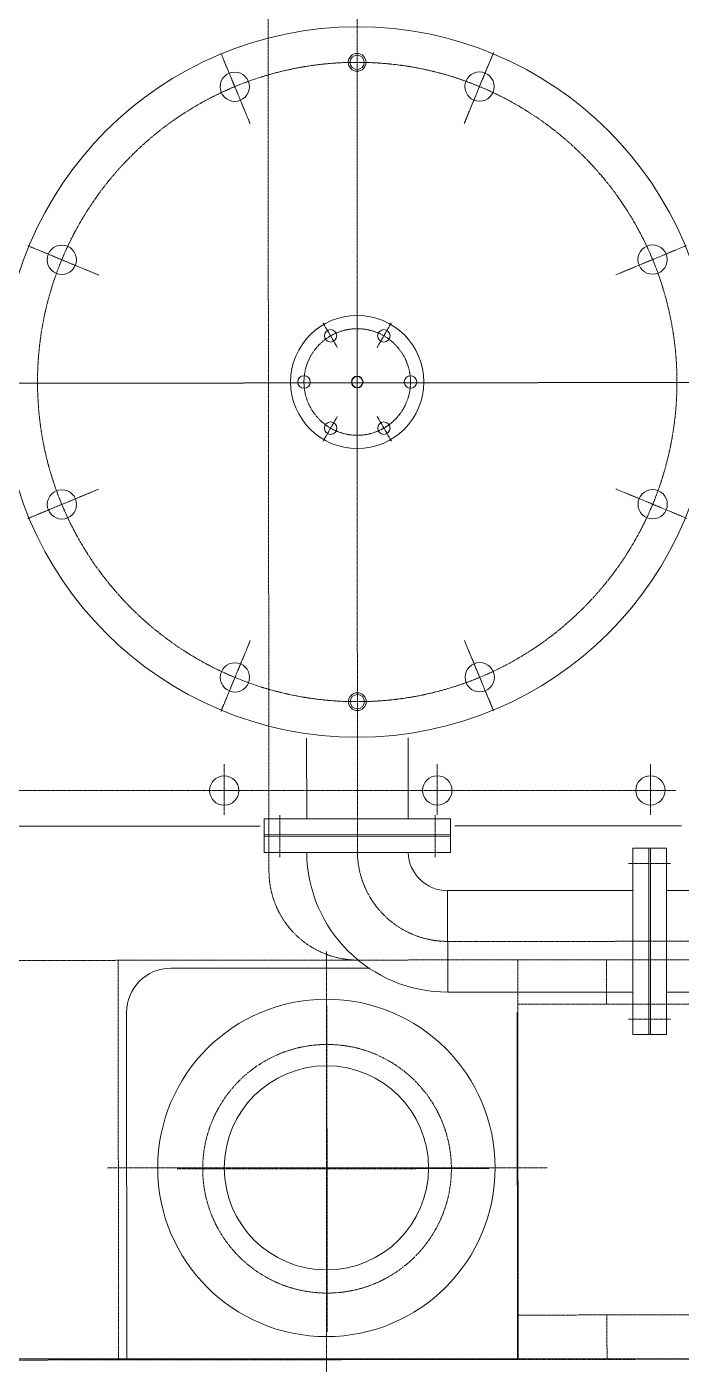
# Model space of a CAD drawing. Header units: feet. Extents: x -99009 to 3252343, y -11094690 to 9035152.
# Drawn here: x 2520708 to 2521445, y -1979500 to -1977994 of the extents above; entities that cross this region are included whole.
import ezdxf

# ---------------------------------------------------------------- set-up
doc = ezdxf.new("R2010")
doc.units = ezdxf.units.FT
doc.linetypes.add('CENTER', pattern=[2, 1.25, -0.25, 0.25, -0.25])
doc.linetypes.add('PHANTOM', pattern=[2.5, 1.25, -0.25, 0.25, -0.25, 0.25, -0.25])
for name, color, linetype in [('1', 1, 'Continuous'), ('K-LINE', 7, 'Continuous'), ('LAYER7', 7, 'Continuous'), ('LEVEL006', 7, 'Continuous'), ('LEVEL007', 7, 'Continuous')]:
    doc.layers.add(name, color=color, linetype=linetype)
doc.layers.add('中心線(黄)', color=2, linetype='CENTER', lineweight=15)

# ---------------------------------------------------------------- blocks, each defined once
blk = doc.blocks.new('A$C1CCE227E')
at = {"layer": 'K-LINE', "color": 1, "linetype": 'PHANTOM', "lineweight": 13}
for p, q in [((651.5, 1700), (651.5, -1300)), ((701.5, 1700), (701.5, 850)), ((1051.5, 1700), (1051.5, 850)), ((1101.5, 1700), (1101.5, 375)), ((651.5, 950), (701.5, 950)), ((1051.5, 950), (1101.5, 950)), ((651.5, 850), (1101.5, 850)), ((651.5, 850), (1101.5, 850)), ((651.5, 850), (651.5, -1300)), ((1101.5, 850), (1101.5, -1300)), ((886.5, 817.4), (886.5, 466.4)), ((703.5, 635), (1070.2, 635)), ((551.5, 570), (-548.5, 570)), ((1101.5, 400), (651.5, 400))]:
    blk.add_line(p, q, dxfattribs=at)
blk.add_circle((886.5, 635), 140, dxfattribs=at)
for start, end in [(318.5913, 0), (270, 318.5913)]:
    blk.add_arc((551.5, 670), 100, start, end, dxfattribs=at)
at = {"layer": '中心線(黄)', "color": 2, "linetype": 'CENTER', "lineweight": 15}
blk.add_line((1.5, -1463.3), (1.5, 1774), dxfattribs=at)
blk = doc.blocks.new('G$C079D2E91')
at = {"layer": 'K-LINE', "color": 2, "linetype": 'CENTER', "lineweight": 15}
blk.add_blockref('A$C1CCE227E', (-1.5, 0), dxfattribs=at)
blk = doc.blocks.new('G$CA8366B73')
at = {"layer": 'K-LINE', "color": 2, "linetype": 'CENTER', "lineweight": 15}
blk.add_line((0, -3618.9), (0, 4111.2), dxfattribs=at)
blk = doc.blocks.new('K245260282b515')
at = {"color": 1, "linetype": 'Continuous', "lineweight": 20}
blk.add_line((660, 684.1), (660, 460), dxfattribs=at)
blk.add_arc((710, 460), 50, 180, 270, dxfattribs=at)
at = {"layer": 'K-LINE', "color": 1, "linetype": 'CENTER', "lineweight": 15}
for p, q in [((630, 1123.5), (630, 771.6)), ((-120.6, 961.2), (-153.6, 1040.9)), ((120.6, 961.2), (153.6, 1040.9)), ((460, 250.5), (460, 1028.5)), ((542.5, 975.3), (542.5, 1022.4)), ((717.5, 975.3), (717.5, 1022.4)), ((430.4, 1000), (487.5, 1000)), ((-291.2, 790.6), (-370.9, 823.6)), ((291.2, 790.6), (370.9, 823.6)), ((430.4, 760), (487.5, 760)), ((535, 757.5), (487.6, 757.5)), ((-39, 692.5), (-66.8, 708.6)), ((39, 692.5), (66.8, 708.6)), ((106.2, 670), (-102.9, 670)), ((-39, 647.5), (-66.8, 631.4)), ((39, 647.5), (66.8, 631.4)), ((535, 582.5), (487.6, 582.5)), ((-291.2, 549.4), (-370.9, 516.4)), ((291.2, 549.4), (370.9, 516.4)), ((430.4, 520), (487.5, 520)), ((-120.6, 378.8), (-153.6, 299.1)), ((120.6, 378.8), (153.6, 299.1))]:
    blk.add_line(p, q, dxfattribs=at)
at = {"layer": 'K-LINE', "color": 2, "linetype": 'CENTER', "lineweight": 15}
for p, q in [((885, 883.4), (885, 388.6)), ((528.6, 670), (-419.6, 670)), ((641.5, 635), (1159.2, 635))]:
    blk.add_line(p, q, dxfattribs=at)
at = {"layer": 'K-LINE', "color": 1, "linetype": 'CENTER', "lineweight": 15}
blk.add_circle((0, 670), 60, dxfattribs=at)
for centre, radius, start, end in [((0, 670), 360, 0, 180), ((528.4, 771.6), 101.6, 270.0966, 0), ((0, 670), 360, 180, 0)]:
    blk.add_arc(centre, radius, start, end, dxfattribs=at)
at = {"layer": 'LAYER7', "color": 1, "linetype": 'Continuous', "lineweight": 20}
for p, q in [((1100, 2250), (1100, 865)), ((1100, 1385), (1100, 0)), ((735, 1018), (525, 1018)), ((735, 1000), (525, 1000)), ((525, 998), (735, 998)), ((525, 980), (735, 980)), ((572.8, 980), (572.8, 771.6)), ((687.2, 980), (687.2, 771.6)), ((710, 850), (1100, 850)), ((1100, 850), (1100, -850)), ((492, 565), (492, 775)), ((510, 565), (510, 775)), ((512, 565), (512, 775)), ((530, 565), (530, 775)), ((687.2, 771.6), (572.8, 771.6)), ((710, 410), (1100, 410))]:
    blk.add_line(p, q, dxfattribs=at)
for centre, radius in [((885, 635), 190), ((0, 670), 75), ((885, 635), 115)]:
    blk.add_circle(centre, radius, dxfattribs=at)
for radius, start in [(158.7, 270.5775), (44.5, 272.063)]:
    blk.add_arc((528.4, 771.6), radius, start, 0, dxfattribs=at)
at = {"layer": 'LEVEL006', "color": 1, "linetype": 'Continuous', "lineweight": 20}
for centre, start, end in [((-360, 670), 0, 180), ((360, 670), 0, 180), ((-360, 670), 180, 0), ((360, 670), 180, 0)]:
    blk.add_arc(centre, 8, start, end, dxfattribs=at)
at = {"layer": 'LEVEL007', "color": 1, "linetype": 'Continuous', "lineweight": 20}
for p, q in [((572.8, 1018), (572.8, 1094)), ((687.2, 1018), (687.2, 1094)), ((500, 779.7), (500, 1035)), ((525, 980), (525, 1018)), ((735, 980), (735, 1018)), ((530, 775), (492, 775)), ((492, 727.2), (400.9, 727.2)), ((492, 612.9), (400.9, 612.9)), ((530, 565), (492, 565)), ((500, 254.5), (500, 560.7))]:
    blk.add_line(p, q, dxfattribs=at)
for centre, radius in [((-137.8, 1002.6), 16.5), ((137.8, 1002.6), 16.5), ((460, 1000), 16.5), ((-332.6, 807.8), 16.5), ((332.6, 807.8), 16.5), ((460, 760), 16.5), ((0, 730), 7), ((-52, 700), 7), ((52, 700), 7), ((-52, 640), 7), ((52, 640), 7), ((0, 610), 7), ((-332.6, 532.2), 16.5), ((332.6, 532.2), 16.5), ((460, 520), 16.5), ((-137.8, 337.4), 16.5), ((137.8, 337.4), 16.5)]:
    blk.add_circle(centre, radius, dxfattribs=at)
for centre, radius, start, end in [((0, 670), 400, 0, 180), ((-360, 670), 10, 0, 180), ((360, 670), 10, 0, 180), ((0, 670), 400, 180, 0), ((-360, 670), 10, 180, 0), ((0, 670), 6.58, 0, 180), ((0, 670), 6.58, 180, 0), ((0, 670), 6.19, 0, 180), ((0, 670), 6.19, 180, 0), ((360, 670), 10, 180, 0)]:
    blk.add_arc(centre, radius, start, end, dxfattribs=at)

msp = doc.modelspace()

# ---------------------------------------------------------------- linework, layer by layer
at = {"layer": '1'}
msp.add_arc((2520410.24778, -1978395.99612), 100000, 84.1346387202, 194.3871675539, dxfattribs=at)

# ---------------------------------------------------------------- block references
at = {"layer": 'K-LINE', "color": 2, "linetype": 'CENTER', "lineweight": 15, "rotation": 270.0650517140735}
msp.add_blockref('G$CA8366B73', (2520410.24778, -1978395.99612), dxfattribs=at)
at = {"layer": 'K-LINE', "color": 1, "linetype": 'Continuous', "lineweight": 25, "rotation": 270.0207215151399}
msp.add_blockref('K245260282b515', (2520410.24608, -1978394.49612), dxfattribs=at)
at = {"layer": 'K-LINE', "color": 2, "linetype": 'PHANTOM', "lineweight": 40, "rotation": 270.0650517140735}
msp.add_blockref('G$C079D2E91', (2520410.24778, -1978395.99612), dxfattribs=at)

doc.saveas('drawing.dxf')
